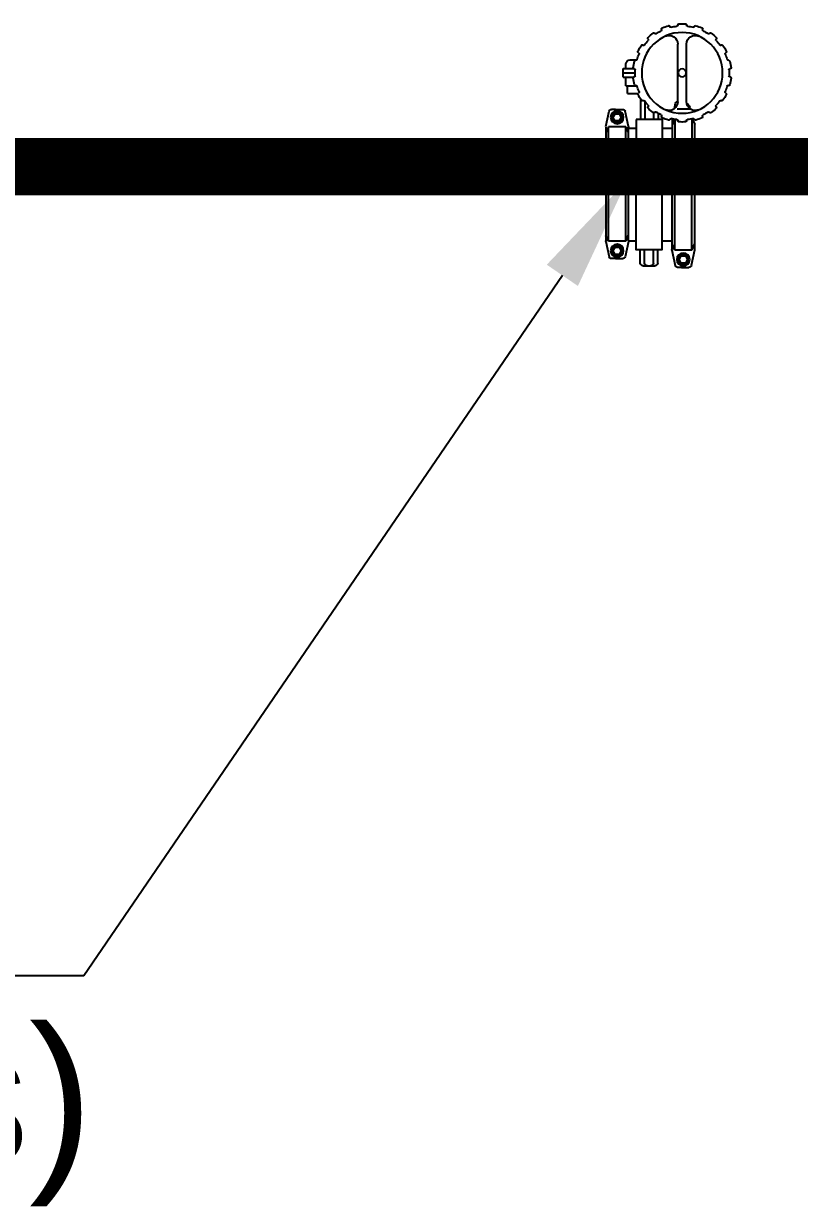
# Model space of a CAD drawing. Extents: x -6531732 to 89637, y -8915 to 32458.
# Drawn here: x 14070 to 15083, y 21456 to 23004 of the extents above; entities that cross this region are included whole.
import ezdxf
from ezdxf import colors
from ezdxf.entities.mleader import LeaderData, LeaderLine
from ezdxf.math import Vec2, Vec3

# ---------------------------------------------------------------- set-up
doc = ezdxf.new("R2010")
doc.units = 0
doc.linetypes.add('DASHED', pattern=[0.75, 0.5, -0.25])
doc.layers.add('SAN-MC-HIDRANT', color=1, linetype='HE_LINE', lineweight=25)
doc.layers.add('SAN-MC-VALVE', color=7, linetype='Continuous', lineweight=5)
doc.layers.add('SAN-MC-TEXT', color=7, linetype='Continuous')
doc.styles.add('MC-1_la_050', font='arial.ttf', dxfattribs={"height": 0.1})
doc.styles.get("Standard").update_dxf_attribs({"font": 'arial.ttf'})
doc.linetypes.add('HE_LINE', pattern='A,300,-250,["HE",Standard,S=0.5,R=0,X=-100.5,Y=-30.5],-100', length=650)

# ---------------------------------------------------------------- blocks, each defined once
blk = doc.blocks.new('12')
at = {"layer": 'SAN-MC-TEXT'}
for p, q in [((-0.1266, 0.2021, 1.4273), (-0.1264, 0.2017, 1.4273)), ((-0.1158, 0.206, 1.4273), (-0.1157, 0.2058, 1.4273)), ((-0.1055, 0.2079, 1.4273), (-0.1055, 0.2074, 1.4273)), ((-0.094, 0.2079, 1.4273), (-0.094, 0.2076, 1.4273)), ((-0.0837, 0.206, 1.4273), (-0.0838, 0.2056, 1.4273)), ((-0.073, 0.2021, 1.4273), (-0.0731, 0.2019, 1.4273)), ((-0.1444, 0.1895, 1.4273), (-0.1441, 0.1892, 1.4273)), ((-0.1357, 0.1969, 1.4273), (-0.1355, 0.1967, 1.4273)), ((-0.0639, 0.1969, 1.4273), (-0.0641, 0.1965, 1.4273)), ((-0.0551, 0.1895, 1.4273), (-0.0553, 0.1893, 1.4273)), ((-0.1569, 0.1716, 1.4273), (-0.1565, 0.1714, 1.4273)), ((-0.1512, 0.1815, 1.4273), (-0.1509, 0.1814, 1.4273)), ((-0.1055, 0.1075, 1.4273), (-0.1055, 0.1829, 1.4273)), ((-0.094, 0.1075, 1.4273), (-0.094, 0.1829, 1.4273)), ((-0.0484, 0.1815, 1.4273), (-0.0487, 0.1813, 1.4273)), ((-0.0426, 0.1716, 1.4273), (-0.0429, 0.1715, 1.4273)), ((-0.0321, 0.1623, 1.4273), (-0.0408, 0.1623, 1.4273)), ((-0.039, 0.1617, 1.4273), (-0.0395, 0.1616, 1.4273)), ((-0.0264, 0.1509, 1.4273), (-0.0264, 0.1566, 1.4273)), ((-0.1625, 0.1505, 1.4273), (-0.1622, 0.1504, 1.4273)), ((-0.1625, 0.14, 1.4273), (-0.162, 0.14, 1.4273)), ((-0.0227, 0.1452, 1.4273), (-0.0384, 0.1452, 1.4273)), ((-0.0371, 0.14, 1.4273), (-0.0375, 0.14, 1.4273)), ((-0.0371, 0.1505, 1.4273), (-0.0373, 0.1504, 1.4273)), ((-0.0227, 0.1509, 1.4273), (-0.0363, 0.1509, 1.4273)), ((-0.0227, 0.1395, 1.4273), (-0.0363, 0.1395, 1.4273)), ((-0.0264, 0.1281, 1.4273), (-0.0264, 0.1395, 1.4273)), ((-0.0227, 0.1395, 1.4273), (-0.0227, 0.1509, 1.4273)), ((-0.1605, 0.1287, 1.4273), (-0.1602, 0.1288, 1.4273)), ((-0.0284, 0.1281, 1.4273), (-0.0408, 0.1281, 1.4273)), ((-0.0264, 0.1281, 1.4273), (-0.0408, 0.1281, 1.4273)), ((-0.039, 0.1287, 1.4273), (-0.0393, 0.1288, 1.4273)), ((-0.0284, 0.1184, 1.4273), (-0.0284, 0.1281, 1.4273)), ((-0.1569, 0.1188, 1.4273), (-0.1566, 0.119, 1.4273)), ((-0.1512, 0.1089, 1.4273), (-0.1508, 0.1092, 1.4273)), ((-0.0484, 0.1089, 1.4273), (-0.0486, 0.1091, 1.4273)), ((-0.0455, 0.1108, 1.4273), (-0.0455, 0.0844, 1.4273)), ((-0.0426, 0.1188, 1.4273), (-0.043, 0.1191, 1.4273)), ((-0.0284, 0.1184, 1.4273), (-0.0422, 0.1184, 1.4273)), ((-0.1444, 0.1009, 1.4273), (-0.1442, 0.1011, 1.4273)), ((-0.1357, 0.0935, 1.4273), (-0.1354, 0.0939, 1.4273)), ((-0.1102, 0.0977, 0.7136), (-0.0933, 0.0977, 0.7136)), ((-0.0898, 0.0987, 0.7136), (-0.0913, 0.1055, 0.7136)), ((-0.0639, 0.0935, 1.4273), (-0.064, 0.0937, 1.4273)), ((-0.0626, 0.093, 1.4273), (-0.0626, 0.0844, 1.4273)), ((-0.0551, 0.1009, 1.4273), (-0.0554, 0.1012, 1.4273)), ((-0.0512, 0.1076, 1.4273), (-0.0512, 0.0844, 1.4273)), ((-0.0297, 0.075), (-0.0254, 0.095)), ((-0.0126, 0.0975), (-0.0222, 0.0975)), ((-0.0126, 0.0975), (-0.0075, 0.0975)), ((-0.0001, 0.075), (-0.0044, 0.095)), ((-0.1266, 0.0883, 1.4273), (-0.1265, 0.0885, 1.4273)), ((-0.113, 0.0853, 0.7136), (-0.1164, 0.0778, 0.7136)), ((-0.1162, -0.0856), (-0.1164, 0.0778, 0.7136)), ((-0.1158, 0.0844, 1.4273), (-0.1157, 0.0848, 1.4273)), ((-0.1125, -0.0864), (-0.113, 0.0853, 0.7136)), ((-0.1055, 0.0826, 1.4273), (-0.1055, 0.0828, 1.4273)), ((-0.094, 0.0826, 1.4273), (-0.094, 0.083, 1.4273)), ((-0.0901, -0.0864), (-0.0905, 0.0845, 0.7136)), ((-0.0902, 0.0846, 0.7136), (-0.0871, 0.0778, 0.7136)), ((-0.0869, 0.0845, 0.7136), (-0.0864, -0.0856)), ((-0.0837, 0.0844, 1.4273), (-0.0838, 0.0846, 1.4273)), ((-0.073, 0.0883, 1.4273), (-0.0731, 0.0887, 1.4273)), ((-0.0684, 0.0925, 1.4273), (-0.0684, 0.0844, 1.4273)), ((-0.0176, 0.0918), (-0.0203, 0.0871)), ((-0.0203, 0.0871), (-0.0176, 0.0824)), ((-0.0122, 0.0919), (-0.0176, 0.0918)), ((-0.0176, 0.0824), (-0.0121, 0.0824)), ((-0.0094, 0.0871), (-0.0122, 0.0919)), ((-0.0121, 0.0824), (-0.0094, 0.0871)), ((-0.0741, 0.073, 0.7136), (-0.0869, 0.073, 0.7136)), ((-0.0302, 0.073, 0.7136), (-0.0398, 0.073, 0.7136)), ((-0.0298, -0.0741), (-0.0298, 0.0741)), ((-0.0261, 0.0749), (-0.0295, 0.0673)), ((-0.0261, -0.0749), (-0.0261, 0.0749)), ((-0.0261, 0.0749), (-0.0037, 0.0749)), ((-0.0037, -0.0749), (-0.0037, 0.0749)), ((-0.0037, 0.0749), (-0.0002, 0.0673)), ((0, 0.0741), (0, -0.0741)), ((-0.0736, -0.0741), (-0.0864, -0.0741)), ((-0.0298, -0.0741), (-0.0394, -0.0741)), ((-0.0297, -0.075), (-0.0254, -0.095)), ((-0.0261, -0.0749), (-0.0295, -0.0673)), ((-0.0261, -0.0749), (-0.0037, -0.0749)), ((-0.0001, -0.075), (-0.0044, -0.095)), ((-0.0037, -0.0749), (-0.0002, -0.0673)), ((-0.1161, -0.0865), (-0.1118, -0.1065)), ((-0.1125, -0.0864), (-0.116, -0.0788)), ((-0.1125, -0.0864), (-0.0901, -0.0864)), ((-0.0865, -0.0865), (-0.0908, -0.1065)), ((-0.0901, -0.0864), (-0.0867, -0.0788)), ((-0.0679, -0.1034, 0.7136), (-0.0679, -0.0855, 0.7136)), ((-0.0622, -0.1034, 0.7136), (-0.0622, -0.0855, 0.7136)), ((-0.0508, -0.1034, 0.7136), (-0.0508, -0.0855, 0.7136)), ((-0.0451, -0.1034, 0.7136), (-0.0451, -0.0855, 0.7136)), ((-0.0176, -0.0825), (-0.0203, -0.0873)), ((-0.0203, -0.0873), (-0.0176, -0.092)), ((-0.0122, -0.0825), (-0.0176, -0.0825)), ((-0.0176, -0.092), (-0.0121, -0.0919)), ((-0.0094, -0.0872), (-0.0122, -0.0825)), ((-0.0121, -0.0919), (-0.0094, -0.0872)), ((-0.104, -0.094), (-0.1067, -0.0988)), ((-0.1067, -0.0988), (-0.104, -0.1035)), ((-0.0986, -0.094), (-0.104, -0.094)), ((-0.104, -0.1035), (-0.0985, -0.1035)), ((-0.0958, -0.0987), (-0.0986, -0.094)), ((-0.0985, -0.1035), (-0.0958, -0.0987)), ((-0.0485, -0.1069, 0.7136), (-0.0645, -0.1069, 0.7136)), ((-0.0126, -0.0975), (-0.0222, -0.0975)), ((-0.0126, -0.0975), (-0.0075, -0.0975)), ((-0.099, -0.109), (-0.1087, -0.109)), ((-0.099, -0.109), (-0.0939, -0.109))]:
    blk.add_line(p, q, dxfattribs=at)
at = {"layer": 'SAN-MC-TEXT', "elevation": 0.7136}
blk.add_lwpolyline([(-0.0398, 0.0844), (-0.0394, -0.0855), (-0.0736, -0.0855), (-0.0741, 0.0844)], close=True, dxfattribs=at)
at = {"layer": 'SAN-MC-TEXT'}
for centre, radius in [((-0.0998, 0.1452, 1.4273), 0.0528), ((-0.0998, 0.1452, 1.4273), 0.00514), ((-0.0149, 0.0872), 0.00847), ((-0.0149, 0.0872), 0.00635), ((-0.1013, -0.0987), 0.00847), ((-0.1013, -0.0987), 0.00635), ((-0.0149, -0.0872), 0.00847), ((-0.0149, -0.0872), 0.00635)]:
    blk.add_circle(centre, radius, dxfattribs=at)
for centre, radius, start, end in [((-0.1278, 0.2014, 1.4273), 0.00143, 296.5141, 25.2119), ((-0.1252, 0.2026, 1.4273), 0.00143, 113.9096, 205.2119), ((-0.0998, 0.1452, 1.4273), 0.0642, 106.0904, 113.9096), ((-0.1172, 0.2056, 1.4273), 0.00143, 20, 106.0904), ((-0.1144, 0.2063, 1.4273), 0.00143, 200, 283.475), ((-0.0998, 0.1452, 1.4273), 0.0614, 96.5141, 103.475), ((-0.1069, 0.2076, 1.4273), 0.00143, 276.5141, 5.2119), ((-0.104, 0.2079, 1.4273), 0.00143, 93.9096, 185.2119), ((-0.0998, 0.1452, 1.4273), 0.0642, 86.0904, 93.9096), ((-0.0955, 0.2079, 1.4273), 0.00143, 0, 86.0904), ((-0.0926, 0.2076, 1.4273), 0.00143, 180, 263.475), ((-0.0998, 0.1452, 1.4273), 0.0614, 76.5141, 83.475), ((-0.0851, 0.2063, 1.4273), 0.00143, 256.5141, 345.2119), ((-0.0824, 0.2056, 1.4273), 0.00143, 73.9096, 165.2119), ((-0.0998, 0.1452, 1.4273), 0.0642, 66.0904, 73.9096), ((-0.0743, 0.2026, 1.4273), 0.00143, 340, 66.0904), ((-0.0717, 0.2014, 1.4273), 0.00143, 160, 243.475), ((-0.0998, 0.1452, 1.4273), 0.0614, 136.5141, 143.475), ((-0.1433, 0.1905, 1.4273), 0.00143, 133.9096, 225.2119), ((-0.0998, 0.1452, 1.4273), 0.0642, 126.0904, 133.9096), ((-0.1453, 0.1884, 1.4273), 0.00143, 316.5141, 45.2119), ((-0.1368, 0.196, 1.4273), 0.00143, 40, 126.0904), ((-0.1344, 0.1976, 1.4273), 0.00143, 220, 303.475), ((-0.0998, 0.1452, 1.4273), 0.0614, 116.5141, 123.475), ((-0.1169, 0.1829, 1.4273), 0.0114, 0, 114.4433), ((-0.0826, 0.1829, 1.4273), 0.0114, 65.5567, 180), ((-0.0998, 0.1452, 1.4273), 0.0614, 56.5141, 63.475), ((-0.0651, 0.1976, 1.4273), 0.00143, 236.5141, 325.2119), ((-0.0628, 0.196, 1.4273), 0.00143, 53.9096, 145.2119), ((-0.0998, 0.1452, 1.4273), 0.0642, 46.0904, 53.9096), ((-0.0542, 0.1884, 1.4273), 0.00143, 140, 223.475), ((-0.0562, 0.1905, 1.4273), 0.00143, 320, 46.0904), ((-0.0998, 0.1452, 1.4273), 0.0614, 36.5141, 43.475), ((-0.1562, 0.1728, 1.4273), 0.00143, 153.9096, 245.2119), ((-0.0998, 0.1452, 1.4273), 0.0642, 146.0904, 153.9096), ((-0.1574, 0.1702, 1.4273), 0.00143, 336.5141, 65.2119), ((-0.1519, 0.1803, 1.4273), 0.00143, 60, 146.0904), ((-0.1502, 0.1826, 1.4273), 0.00143, 240, 323.475), ((-0.0493, 0.1826, 1.4273), 0.00143, 216.5141, 305.2119), ((-0.0476, 0.1803, 1.4273), 0.00143, 33.9096, 125.2119), ((-0.0998, 0.1452, 1.4273), 0.0642, 26.0904, 33.9096), ((-0.0422, 0.1702, 1.4273), 0.00143, 120, 203.475), ((-0.0434, 0.1728, 1.4273), 0.00143, 300, 26.0904), ((-0.0998, 0.1452, 1.4273), 0.0642, 166.0904, 173.9096), ((-0.1607, 0.1603, 1.4273), 0.00143, 74.7881, 166.0904), ((-0.16, 0.1631, 1.4273), 0.00143, 254.7881, 343.4859), ((-0.0998, 0.1452, 1.4273), 0.0614, 156.5141, 163.475), ((-0.0998, 0.1452, 1.4273), 0.0614, 16.5141, 23.475), ((-0.0395, 0.1631, 1.4273), 0.00143, 196.5141, 285.2119), ((-0.0388, 0.1603, 1.4273), 0.00143, 13.9096, 105.2119), ((-0.0998, 0.1452, 1.4273), 0.0642, 6.0904, 13.9096), ((-0.0321, 0.1566, 1.4273), 0.00571, 0, 90), ((-0.1622, 0.1519, 1.4273), 0.00143, 173.9096, 260), ((-0.1622, 0.1386, 1.4273), 0.00143, 94.7881, 186.0904), ((-0.1624, 0.1414, 1.4273), 0.00143, 274.7881, 3.4859), ((-0.1624, 0.149, 1.4273), 0.00143, 356.525, 80), ((-0.0998, 0.1452, 1.4273), 0.0614, 176.525, 183.4859), ((-0.0371, 0.149, 1.4273), 0.00143, 100, 183.475), ((-0.0998, 0.1452, 1.4273), 0.0614, 356.5141, 3.475), ((-0.0371, 0.1414, 1.4273), 0.00143, 176.5141, 265.2119), ((-0.0373, 0.1386, 1.4273), 0.00143, 353.9096, 85.2119), ((-0.0373, 0.1519, 1.4273), 0.00143, 280, 6.0904), ((-0.0998, 0.1452, 1.4273), 0.0642, 186.0904, 193.9096), ((-0.1607, 0.1301, 1.4273), 0.00143, 193.9096, 280), ((-0.16, 0.1274, 1.4273), 0.00143, 16.525, 100), ((-0.0998, 0.1452, 1.4273), 0.0614, 196.5141, 203.475), ((-0.0998, 0.1452, 1.4273), 0.0614, 336.5141, 343.475), ((-0.0396, 0.1274, 1.4273), 0.00143, 80, 163.475), ((-0.0388, 0.1301, 1.4273), 0.00143, 260, 346.0904), ((-0.0998, 0.1452, 1.4273), 0.0642, 346.0904, 353.9096), ((-0.1562, 0.1176, 1.4273), 0.00143, 120, 206.0904), ((-0.0998, 0.1452, 1.4273), 0.0642, 206.0904, 213.9096), ((-0.1574, 0.1202, 1.4273), 0.00143, 300, 23.475), ((-0.1519, 0.1102, 1.4273), 0.00143, 213.9096, 305.2119), ((-0.1502, 0.1078, 1.4273), 0.00143, 36.5141, 125.2119), ((-0.0998, 0.1452, 1.4273), 0.0614, 216.5141, 223.475), ((-0.0998, 0.1452, 1.4273), 0.0614, 316.5141, 323.475), ((-0.0493, 0.1078, 1.4273), 0.00143, 60, 143.475), ((-0.0476, 0.1102, 1.4273), 0.00143, 240, 326.0904), ((-0.0998, 0.1452, 1.4273), 0.0642, 326.0904, 333.9096), ((-0.0422, 0.1202, 1.4273), 0.00143, 156.5141, 245.2119), ((-0.0434, 0.1176, 1.4273), 0.00143, 333.9096, 65.2119), ((-0.1433, 0.1, 1.4273), 0.00143, 140, 226.0904), ((-0.1453, 0.102, 1.4273), 0.00143, 320, 43.475), ((-0.0998, 0.1452, 1.4273), 0.0642, 226.0904, 233.9096), ((-0.1368, 0.0945, 1.4273), 0.00143, 233.9096, 325.2119), ((-0.1344, 0.0928, 1.4273), 0.00143, 56.5141, 145.2119), ((-0.0998, 0.1452, 1.4273), 0.0614, 236.5141, 243.475), ((-0.1169, 0.1075, 1.4273), 0.0114, 245.5567, 0), ((-0.1018, 0.0977, 0.7136), 0.00847, 117.8451, 175.8538), ((-0.0944, 0.1048, 0.7136), 0.00321, 12.1139, 90), ((-0.0826, 0.1075, 1.4273), 0.0114, 180, 294.4433), ((-0.0998, 0.1452, 1.4273), 0.0614, 296.5141, 303.475), ((-0.0651, 0.0928, 1.4273), 0.00143, 40, 123.475), ((-0.0628, 0.0945, 1.4273), 0.00143, 220, 306.0904), ((-0.0998, 0.1452, 1.4273), 0.0642, 306.0904, 313.9096), ((-0.0542, 0.102, 1.4273), 0.00143, 136.5141, 225.2119), ((-0.0562, 0.1, 1.4273), 0.00143, 313.9096, 45.2119), ((-0.0222, 0.0943), 0.00321, 90, 167.8861), ((-0.0075, 0.0943), 0.00321, 12.1139, 90), ((-0.1278, 0.089, 1.4273), 0.00143, 340, 63.475), ((-0.1252, 0.0878, 1.4273), 0.00143, 160, 246.0904), ((-0.0998, 0.1452, 1.4273), 0.0642, 246.0904, 253.9096), ((-0.1172, 0.0849, 1.4273), 0.00143, 253.9096, 345.2119), ((-0.1144, 0.0841, 1.4273), 0.00143, 76.5141, 165.2119), ((-0.0998, 0.1452, 1.4273), 0.0614, 256.5141, 263.475), ((-0.1069, 0.0828, 1.4273), 0.00143, 0, 83.475), ((-0.104, 0.0826, 1.4273), 0.00143, 180, 266.0904), ((-0.0998, 0.1452, 1.4273), 0.0642, 266.0904, 273.9096), ((-0.0955, 0.0826, 1.4273), 0.00143, 273.9096, 5.2119), ((-0.0926, 0.0828, 1.4273), 0.00143, 96.5141, 185.2119), ((-0.0998, 0.1452, 1.4273), 0.0614, 276.5141, 283.475), ((-0.0915, 0.0845, 0.7136), 0.00458, 0, 12.1139), ((-0.0851, 0.0841, 1.4273), 0.00143, 20, 103.475), ((-0.0824, 0.0849, 1.4273), 0.00143, 200, 286.0904), ((-0.0998, 0.1452, 1.4273), 0.0642, 286.0904, 293.9096), ((-0.0743, 0.0878, 1.4273), 0.00143, 293.9096, 25.2119), ((-0.0717, 0.089, 1.4273), 0.00143, 116.5141, 205.2119), ((-0.0252, 0.0741), 0.00458, 167.8861, 180), ((-0.0252, -0.0741), 0.00458, 180, 192.1139), ((-0.0046, -0.0741), 0.00458, 347.8861, 0), ((-0.1116, -0.0856), 0.00458, 180, 192.1139), ((-0.091, -0.0856), 0.00458, 347.8861, 0), ((-0.1087, -0.1058), 0.00321, 192.1139, 270), ((-0.0939, -0.1058), 0.00321, 270, 347.8861), ((-0.0645, -0.1034, 0.7136), 0.00343, 180, 270), ((-0.0588, -0.1034, 0.7136), 0.00343, 180, 270), ((-0.0542, -0.1034, 0.7136), 0.00343, 270, 0), ((-0.0485, -0.1034, 0.7136), 0.00343, 270, 0), ((-0.0222, -0.0943), 0.00321, 192.1139, 270), ((-0.0075, -0.0943), 0.00321, 270, 347.8861)]:
    blk.add_arc(centre, radius, start, end, dxfattribs=at)

msp = doc.modelspace()

# ---------------------------------------------------------------- linework, layer by layer
at = {"layer": 'SAN-MC-HIDRANT', "color": 6, "linetype": 'DASHED', "ltscale": 500, "const_width": 75}
msp.add_lwpolyline([(25109.4, 22583.8), (25109.4, 22767.3, 0.414214), (25059.4, 22817.3), (14040.2, 22817.3)], format="xyb", dxfattribs=at)

# ---------------------------------------------------------------- block references
at = {"layer": 'SAN-MC-VALVE', "xscale": -1000, "yscale": 1000, "zscale": 1000}
msp.add_blockref('12', (14829.8, 22794.5, -371.5), dxfattribs=at)

# ---------------------------------------------------------------- leaders
at = {"layer": 'SAN-MC-TEXT'}
ml = msp.add_multileader_mtext('Standard', dxfattribs=at)
ml.set_content('\\A1;VTf\\P(normal inchis)', color=256, style='MC-1_la_050')
ml.set_leader_properties()
ml.build(insert=Vec2(0, 0))
ml.multileader.update_dxf_attribs({"text_left_attachment_type": 6, "text_right_attachment_type": 6, "dogleg_length": 0.005, "arrow_head_size": 150})
ctx = ml.context
ctx.base_point, ctx.char_height, ctx.arrow_head_size, ctx.landing_gap_size, ctx.plane_origin = Vec3(12523.7, 21759.8), 180, 150, 0, Vec3(14856, 22735.4)
ctx.left_attachment, ctx.right_attachment, ctx.text_align_type = 6, 6, 1
notes = []
notes.append((ctx, [(0, (1, 1, 0), (14148.3, 21759.8), (-1, 0), 0.005, [(0, [(14857.7, 22799)], 0, [])])]))
ctx.mtext.insert, ctx.mtext.width, ctx.mtext.defined_height, ctx.mtext.alignment, ctx.mtext.flow_direction = Vec3(13336, 21992.7), 2289.925, 845.2, 2, 5
for ctx, leaders in notes:
    for number, flags, end, landing, length, lines in leaders:
        leader = LeaderData()
        leader.index, (leader.has_last_leader_line, leader.has_dogleg_vector, leader.attachment_direction) = number, flags
        leader.last_leader_point, leader.dogleg_vector, leader.dogleg_length = Vec3(end), Vec3(landing), length
        for number, points, colour, breaks in lines:
            line = LeaderLine()
            line.index, line.vertices, line.color, line.breaks = number, Vec3.list(points), colors.encode_raw_color(colour), breaks
            leader.lines.append(line)
        ctx.leaders.append(leader)

doc.saveas('drawing.dxf')
